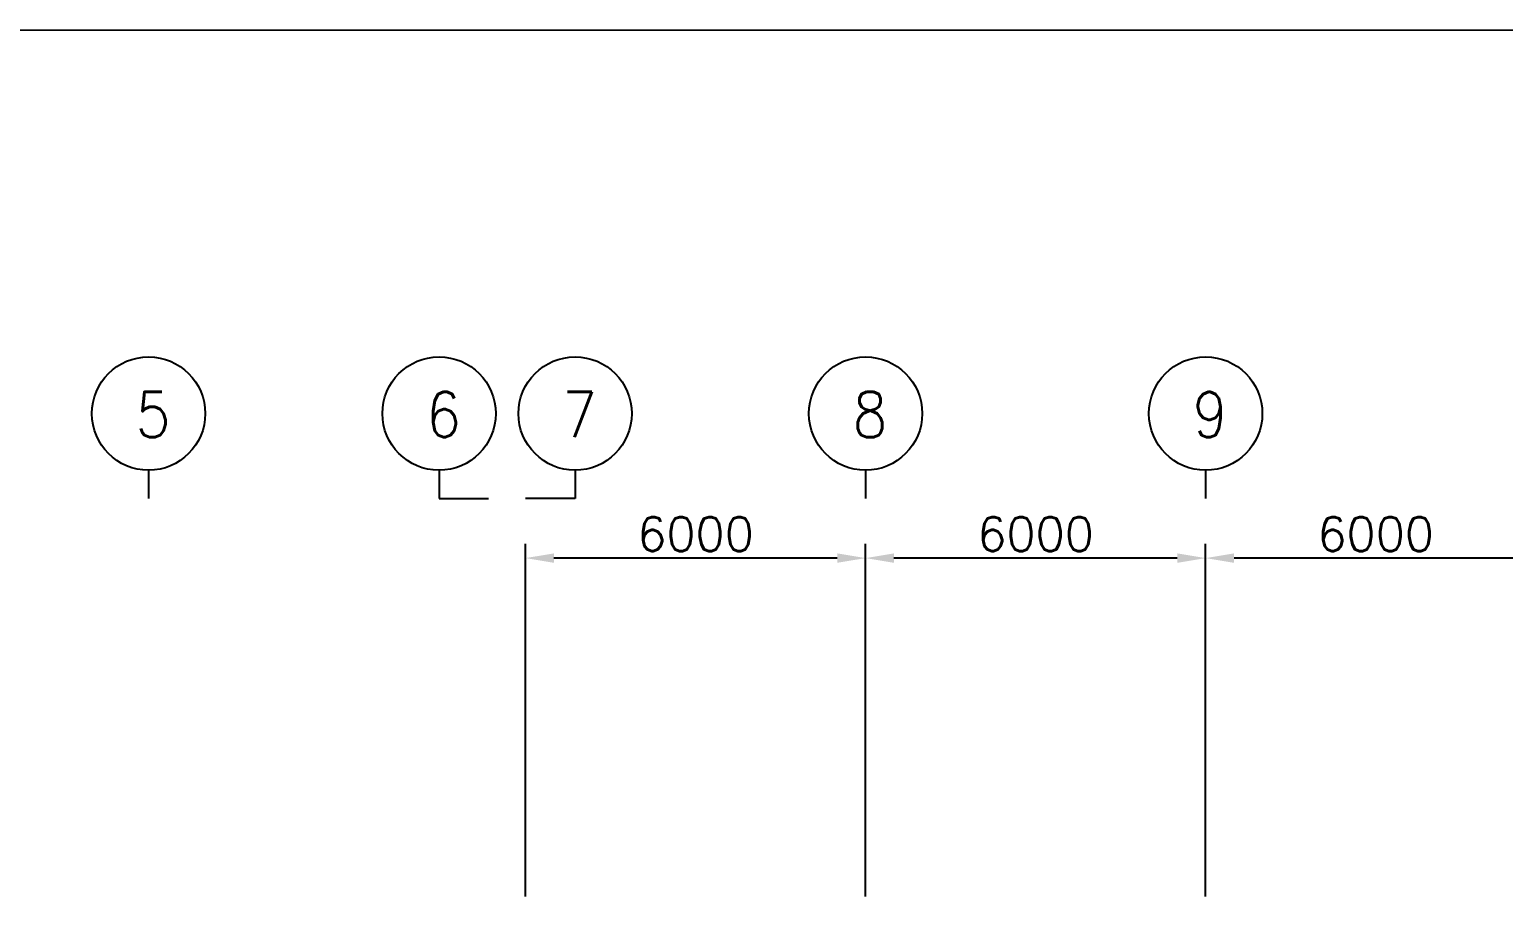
# Model space of a CAD drawing. Extents: x -59767 to 1106559, y -1290 to 1129522.
# Drawn here: x 53455 to 79462, y 618679 to 634097 of the extents above; entities that cross this region are included whole.
import ezdxf
from ezdxf.enums import TextEntityAlignment as Align

# ---------------------------------------------------------------- set-up
doc = ezdxf.new("R2010")
doc.units = 0
doc.layers.get('0').update_dxf_attribs({"linetype": 'CONTINUOUS', "lineweight": 9})
doc.layers.get('Defpoints').update_dxf_attribs({"linetype": 'CONTINUOUS', "lineweight": 9})
for name, color, linetype in [('15', 1, 'CONTINUOUS'), ('7', 7, 'CONTINUOUS'), ('DIM', 7, 'CONTINUOUS')]:
    doc.layers.add(name, color=color, linetype=linetype)
doc.layers.add('TEXT', color=3, linetype='CONTINUOUS', lineweight=9)
doc.layers.add('치수선', color=6, linetype='CONTINUOUS', lineweight=9)
doc.styles.add('ROMANS', font='romans.shx', dxfattribs={"bigfont": 'whgtxt.shx'})
doc.styles.get("Standard").update_dxf_attribs({"font": 'romans.shx', "bigfont": 'whtgtxt.shx'})
doc.dimstyles.new('ISO-25', dxfattribs={"dimscale": 200, "dimtxt": 3, "dimasz": 2.5, "dimexe": 1.25, "dimexo": 0.625, "dimtad": 1, "dimdec": 0, "dimdsep": 46, "dimtxsty": 'Standard', "dimcen": 2.5, "dimadec": 0, "dimazin": 0, "dimtp": 0.1, "dimtm": 0.1, "dimtfac": 0.6, "dimtdec": 0, "dimtmove": 0, "dimatfit": 3, "dimfxl": 1, "dimtvp": 1, "dimtolj": 1, "dimarcsym": 0})

# ---------------------------------------------------------------- blocks, each defined once
blk = doc.blocks.new('*D145')
at = {"layer": 'Defpoints', "color": 0}
for p in [(74207, 624772), (74207, 618679), (80207, 618679)]:
    blk.add_point(p, dxfattribs=at)
at = {"layer": '치수선', "color": 0, "lineweight": -2}
for p, q in [((74207, 618804), (74207, 625022)), ((80207, 618804), (80207, 625022)), ((79707, 624772), (74707, 624772))]:
    blk.add_line(p, q, dxfattribs=at)
at = {"layer": '치수선', "color": 0}
for points in [[(74707, 624855), (74707, 624689), (74207, 624772)], [(79707, 624689), (79707, 624855), (80207, 624772)]]:
    blk.add_solid(points, dxfattribs=at)
at = {"layer": '치수선', "color": 0, "insert": (77207, 625197), "char_height": 600, "attachment_point": 5}
blk.add_mtext('\\A1;6000', dxfattribs=at)
blk = doc.blocks.new('*D146')
at = {"layer": 'Defpoints', "color": 0}
for p in [(68207, 624772), (68207, 618679), (74207, 618679)]:
    blk.add_point(p, dxfattribs=at)
at = {"layer": '치수선', "color": 0, "lineweight": -2}
for p, q in [((68207, 618804), (68207, 625022)), ((74207, 618804), (74207, 625022)), ((73707, 624772), (68707, 624772))]:
    blk.add_line(p, q, dxfattribs=at)
at = {"layer": '치수선', "color": 0}
for points in [[(68707, 624855), (68707, 624689), (68207, 624772)], [(73707, 624689), (73707, 624855), (74207, 624772)]]:
    blk.add_solid(points, dxfattribs=at)
at = {"layer": '치수선', "color": 0, "insert": (71207, 625197), "char_height": 600, "attachment_point": 5}
blk.add_mtext('\\A1;6000', dxfattribs=at)
blk = doc.blocks.new('*D147')
at = {"layer": 'Defpoints', "color": 0}
for p in [(62207, 624772), (62207, 618679), (68207, 618679)]:
    blk.add_point(p, dxfattribs=at)
at = {"layer": '치수선', "color": 0, "lineweight": -2}
for p, q in [((62207, 618804), (62207, 625022)), ((68207, 618804), (68207, 625022)), ((67707, 624772), (62707, 624772))]:
    blk.add_line(p, q, dxfattribs=at)
at = {"layer": '치수선', "color": 0}
for points in [[(62707, 624855), (62707, 624689), (62207, 624772)], [(67707, 624689), (67707, 624855), (68207, 624772)]]:
    blk.add_solid(points, dxfattribs=at)
at = {"layer": '치수선', "color": 0, "insert": (65207, 625197), "char_height": 600, "attachment_point": 5}
blk.add_mtext('\\A1;6000', dxfattribs=at)
blk = doc.blocks.new('BUBBLE')
blk.add_line((0, -600), (0, -900))
blk.add_circle((0, 0), 600)

msp = doc.modelspace()

# ---------------------------------------------------------------- linework, layer by layer
at = {"layer": '15'}
msp.add_line((178754.5, 634096.6), (2838.9, 634071.4), dxfattribs=at)
at = {"layer": 'DIM', "linetype": 'Continuous'}
for p, q in [((60681.8, 625821.9), (61556.8, 625821.9)), ((63081.8, 625821.9), (62206.8, 625821.9))]:
    msp.add_line(p, q, dxfattribs=at)

# ---------------------------------------------------------------- block references
at = {"layer": '7', "color": 7, "xscale": 1.666666666627862, "yscale": 1.666666666627862, "zscale": 1.666666666627862}
for p in [(55556.8, 627321.9), (60681.8, 627321.9), (63081.8, 627321.9), (68206.8, 627321.9), (74206.8, 627321.9)]:
    msp.add_blockref('BUBBLE', p, dxfattribs=at)

# ---------------------------------------------------------------- texts
at = {"layer": 'TEXT', "color": 7, "style": 'ROMANS', "width": 0.9}
for s, p in [('5', (55636.3, 627304.3)), ('6', (60761.3, 627304.3)), ('7', (63161.3, 627304.3)), ('8', (68286.3, 627304.3)), ('9', (74286.3, 627304.3))]:
    msp.add_text(s, height=800, dxfattribs=at).set_placement(p, align=Align.MIDDLE)

# ---------------------------------------------------------------- dimensions: what is measured, and where the dimension line sits
at = {"layer": '치수선'}
for base, p1, p2, picture, middle in [((62206.8, 624771.9), (68206.8, 618679.1), (62206.8, 618679.1), '*D147', (65206.8, 625196.9)), ((68206.8, 624771.9), (74206.8, 618679.1), (68206.8, 618679.1), '*D146', (71206.8, 625196.9)), ((74206.8, 624771.9), (80206.8, 618679.1), (74206.8, 618679.1), '*D145', (77206.8, 625196.9))]:
    dim = msp.add_linear_dim(base=base, p1=p1, p2=p2, dimstyle='ISO-25', dxfattribs=at)
    dim.commit()
    dim.dimension.update_dxf_attribs({"geometry": picture, "text_midpoint": middle})

doc.saveas('drawing.dxf')
